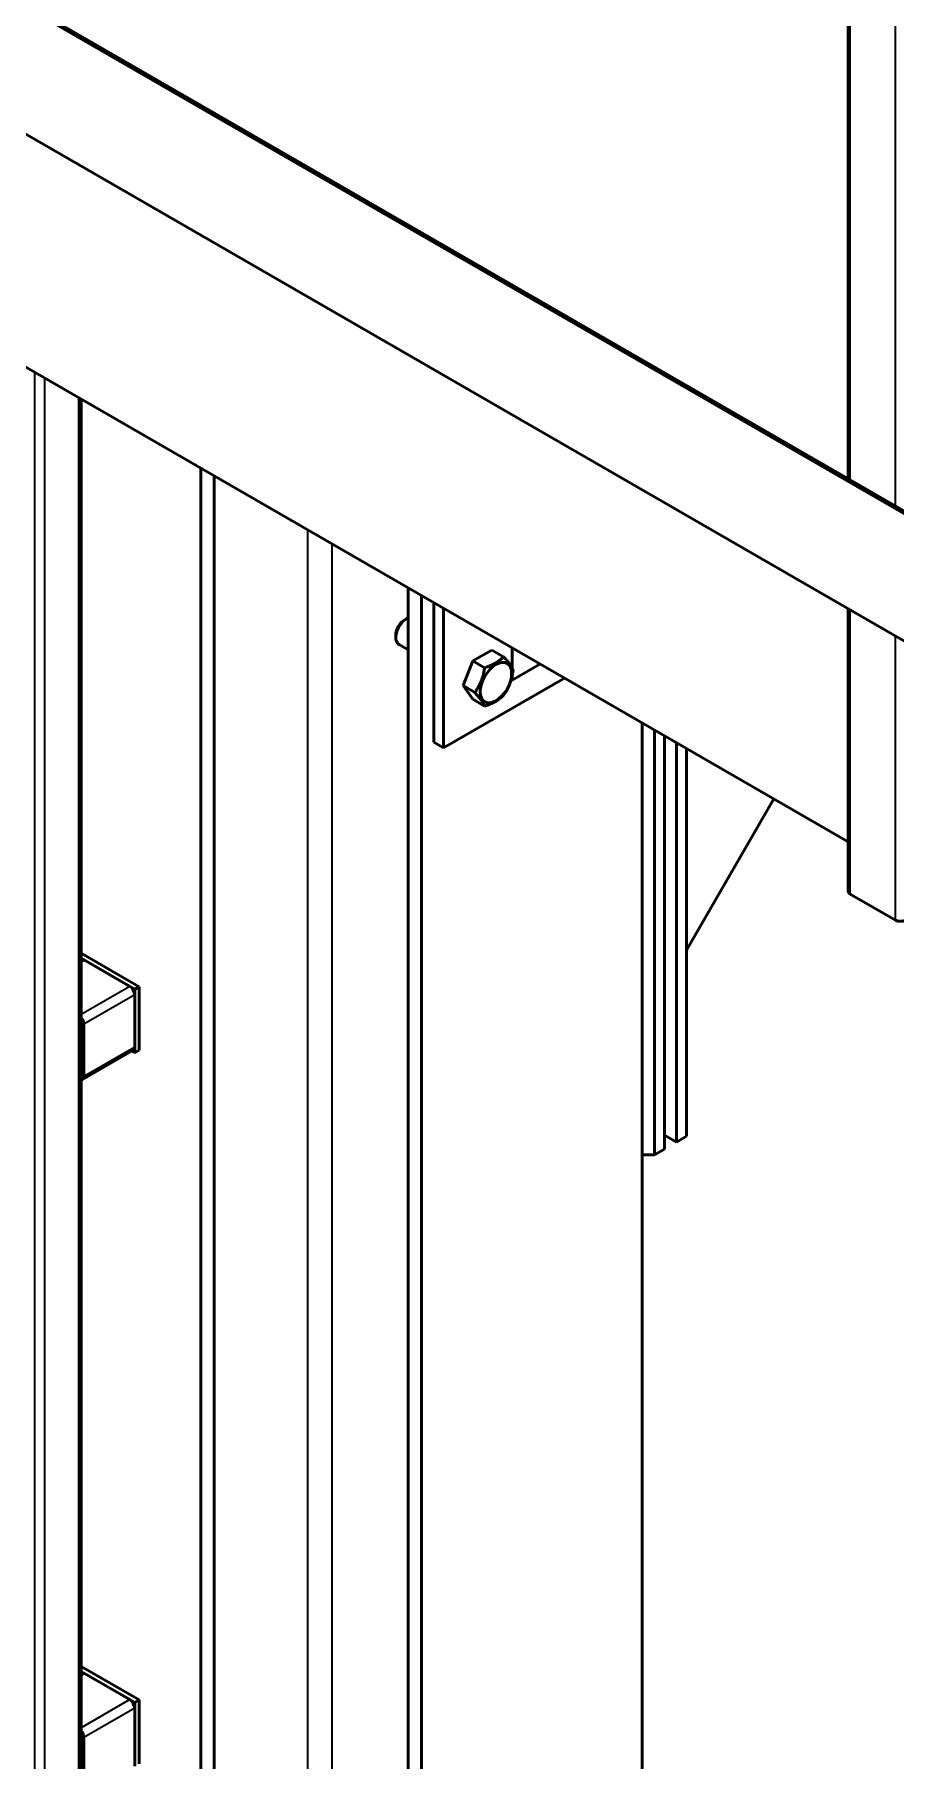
# Model space of a CAD drawing. Header units: millimetres. Extents: x 0 to 15979, y 0 to 11286.
# Drawn here: x 4778 to 5329, y 4023 to 5129 of the extents above; entities that cross this region are included whole.
import ezdxf

# ---------------------------------------------------------------- set-up
doc = ezdxf.new("R2010")
doc.units = ezdxf.units.MM
doc.header["$LTSCALE"] = 19
doc.layers.add('Видимые тонкие (ГОСТ)', color=7, linetype='Continuous', lineweight=35)
doc.layers.add('Видимый контур (ГОСТ)', color=7, linetype='Continuous', lineweight=50)

msp = doc.modelspace()

# ---------------------------------------------------------------- linework, layer by layer
at = {"layer": 'Видимые тонкие (ГОСТ)'}
for p, q in [((5300.3, 4843.6), (5300.3, 5618.4)), ((5329.3, 4826.8), (5329.3, 5601.7)), ((4777.8, 2225.1), (4777.8, 4912.6)), ((4784.1, 2225.1), (4784.1, 4908.9)), ((4806, 2237.7), (4806, 4896.2)), ((4952.8, 2360.8), (4952.8, 4811.5)), ((4968.3, 2360.8), (4968.3, 4802.5)), ((5300.3, 4578.2), (5300.3, 4760.3)), ((5329.3, 4561.5), (5329.3, 4743.5)), ((4809.6, 4535.7), (4807.4, 4534.5)), ((4838.6, 4519), (4807.4, 4501)), ((4841.8, 4513.5), (4809.2, 4494.7)), ((4841.8, 4480), (4809.2, 4461.2)), ((4809.6, 4078.5), (4807.4, 4077.2)), ((4838.6, 4061.8), (4807.4, 4043.8)), ((4841.8, 4056.3), (4809.2, 4037.5))]:
    msp.add_line(p, q, dxfattribs=at)
at = {"layer": 'Видимый контур (ГОСТ)'}
for p, q in [((5299, 4844.3), (5299, 5620.3)), ((5925, 4481.2), (4701.7, 5187.5)), ((5926.5, 4482.1), (4703.2, 5188.3)), ((4701.7, 5105.9), (5925, 4399.6)), ((4743.7, 4932.2), (5299, 4611.6)), ((4807.4, 2239.6), (4807.4, 4895.5)), ((4884.2, 2331), (4884.2, 4851.1)), ((4892.7, 2326.1), (4892.7, 4846.2)), ((5017.1, 2254.3), (5017.1, 4774.4)), ((5025.6, 2249.4), (5025.6, 4769.5)), ((5033.4, 4675.6), (5033.4, 4765)), ((5039.7, 4761.3), (5039.7, 4671.9)), ((5299, 4580), (5299, 4761)), ((5015, 4754.2), (5016.2, 4754.9)), ((5009.1, 4744), (5009.1, 4742.7)), ((5017.1, 4734.7), (5011.2, 4738.1)), ((5083.6, 4736), (5083.6, 4723.1)), ((5052.2, 4711.8), (5058.4, 4727.6)), ((5058.4, 4727.6), (5070.6, 4734.6)), ((5066, 4723.2), (5058.4, 4727.6)), ((5078.2, 4730.3), (5070.6, 4734.6)), ((5083.6, 4715.3), (5101.5, 4725.6)), ((5039.7, 4671.9), (5117.2, 4716.6)), ((5083.6, 4717.6), (5083.6, 4715.3)), ((5059.8, 4707.4), (5052.2, 4711.8)), ((5058.4, 4703.1), (5052.2, 4711.8)), ((5066, 4698.7), (5058.4, 4703.1)), ((5167, 2331), (5167, 4687.8)), ((5174.8, 4411), (5174.8, 4683.3)), ((5039.7, 4671.9), (5033.4, 4675.6)), ((5181.2, 4679.7), (5181.2, 4414.7)), ((5188.9, 4419.2), (5188.9, 4675.2)), ((5195.3, 4671.5), (5195.3, 4422.9)), ((5195.3, 4542.2), (5251.3, 4639.2)), ((5329.3, 4561.5), (5300.3, 4578.2)), ((4807.4, 4540.3), (4844.6, 4518.8)), ((4807.4, 4537), (4841.8, 4517.2)), ((4809.6, 4535.7), (4838.6, 4519)), ((4844.6, 4518.8), (4841.8, 4517.2)), ((4841.8, 4517.2), (4841.8, 4476.3)), ((4844.6, 4478), (4844.6, 4518.8)), ((4841.8, 4513.5), (4841.8, 4480)), ((4809.2, 4494.7), (4809.2, 4461.2)), ((4840.8, 4478), (4808.3, 4459.2)), ((4841.8, 4476.3), (4839.9, 4477.4)), ((4844.6, 4478), (4841.8, 4476.3)), ((5181.2, 4414.7), (5174.8, 4411)), ((5181.2, 4423.7), (5188.9, 4419.2)), ((5195.3, 4422.9), (5188.9, 4419.2)), ((5167, 4411), (5174.8, 4411)), ((4807.4, 4083.1), (4844.6, 4061.6)), ((4807.4, 4079.8), (4841.8, 4059.9)), ((4809.6, 4078.5), (4838.6, 4061.8)), ((4844.6, 4061.6), (4841.8, 4059.9)), ((4844.6, 4020.7), (4844.6, 4061.6)), ((4841.8, 4059.9), (4841.8, 4019.1)), ((4841.8, 4056.3), (4841.8, 4022.8)), ((4809.2, 4037.5), (4809.2, 4004))]:
    msp.add_line(p, q, dxfattribs=at)
for centre, major_axis, start_param, end_param in [((5016.2, 4746.7), (-5, -8.66), 3.793259, 6.283185), ((5015, 4747.4), (-4.17, -7.22), 3.926991, 5.497787), ((5303.5, 4580), (-4.5, 0), 0, 0.785398), ((5332.5, 4563.3), (-4.5, 0), 0.785398, 2.356194), ((4809.6, 4532.1), (-2.25, 3.9), 5.497787, 6.268851), ((4838.6, 4515.3), (2.25, -3.9), 0.785398, 2.356194), ((4806, 4496.6), (2.25, -3.9), 0.785398, 1.929117), ((4838.6, 4481.9), (2.25, -3.9), 0, 0.785398), ((4806, 4463.1), (2.25, -3.9), 5.924865, 7.068583), ((4809.6, 4074.8), (-2.25, 3.9), 5.497787, 6.268851), ((4838.6, 4058.1), (2.25, -3.9), 0.785398, 2.356194), ((4806, 4039.3), (2.25, -3.9), 0.785398, 1.929117)]:
    msp.add_ellipse(centre, major_axis=major_axis, ratio=0.57735, start_param=start_param, end_param=end_param, dxfattribs=at)
msp.add_ellipse((5073.3, 4713.7), major_axis=(-7.1, -12.3), ratio=0.57735, dxfattribs=at)
for points in [[(5078.2, 4730.3), (5073.8, 4725.7), (5066, 4723.2)], [(5084.3, 4721.5), (5083, 4724.9), (5078.2, 4730.3)], [(5066, 4723.2), (5064.7, 4714.3), (5059.8, 4707.4)], [(5078.2, 4705.8), (5083, 4712.6), (5084.3, 4721.5)], [(5059.8, 4707.4), (5064.7, 4702), (5066, 4698.7)], [(5066, 4698.7), (5073.8, 4701.2), (5078.2, 4705.8)]]:
    msp.add_rational_spline(points, [1.16025403784, 1.33974596216, 1.16025403784], degree=2, dxfattribs=at)

doc.saveas('drawing.dxf')
